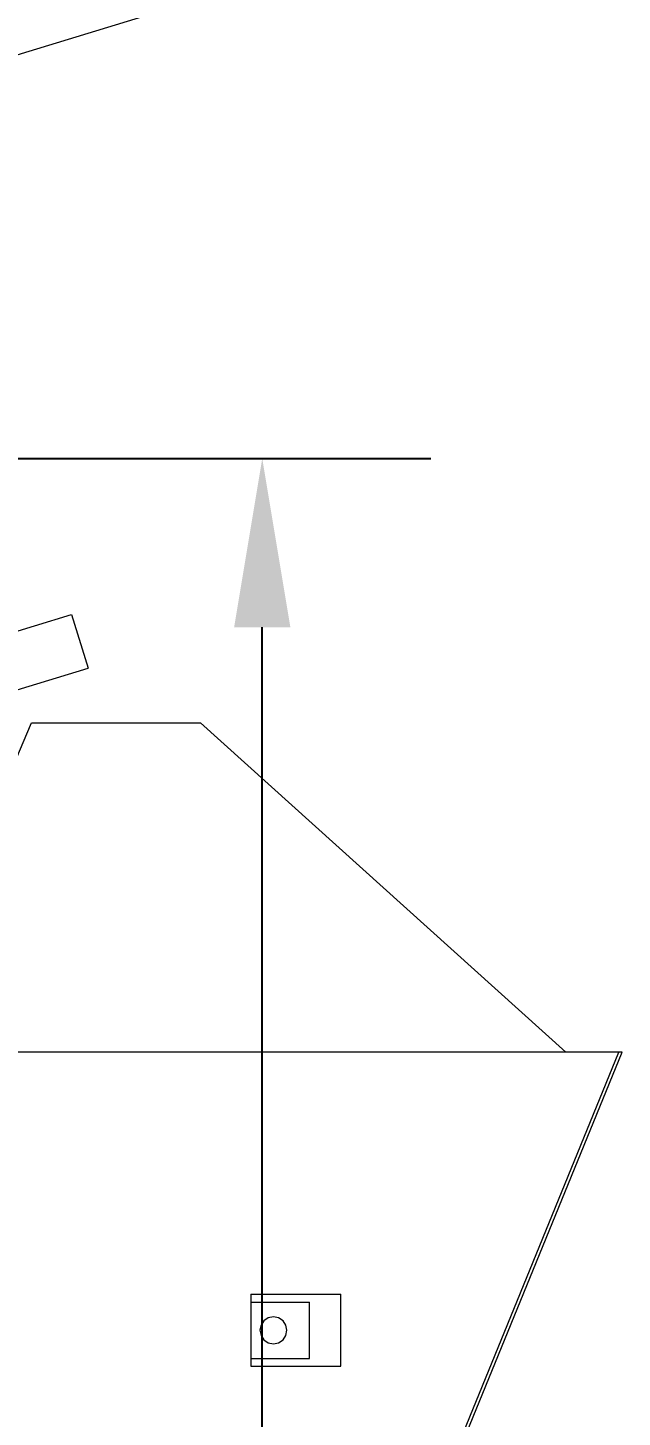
# Model space of a CAD drawing. Header units: millimetres. Extents: x -1970 to 34302, y -65268 to 6837.
# Drawn here: x 25550 to 26078, y 2343 to 3578 of the extents above; entities that cross this region are included whole.
import ezdxf

# ---------------------------------------------------------------- set-up
doc = ezdxf.new("R2010")
doc.units = ezdxf.units.MM
for name, color, linetype, lineweight in [('COTAS_P', 1, 'Continuous', 0), ('lateral_briquetadora', 7, 'Continuous', 0), ('lateral_C02', 7, 'Continuous', 0), ('lateral_C02-briq', 7, 'Continuous', 0)]:
    doc.layers.add(name, color=color, linetype=linetype, lineweight=lineweight)
doc.dimstyles.new('R19_100', dxfattribs={"dimtxt": 250, "dimasz": 150, "dimexe": 150, "dimexo": 80, "dimgap": 100, "dimtad": 1, "dimtih": 1, "dimtoh": 1, "dimdsep": 46, "dimcen": 0.09, "dimadec": 0, "dimazin": 0, "dimtfac": 1, "dimtdec": 4, "dimtofl": 0, "dimtmove": 0, "dimatfit": 3, "dimfxl": 1, "dimtolj": 1, "dimtzin": 0, "dimarcsym": 0})

# ---------------------------------------------------------------- blocks, each defined once
blk = doc.blocks.new('*D5')
at = {"layer": 'COTAS_P', "color": 0, "lineweight": -2, "transparency": 16777216}
for p, q in [((25438.2, 3195.1), (25908.2, 3195.1)), ((25758.2, 150), (25758.2, 3045.1)), ((25438.2, 0), (25908.2, 0))]:
    blk.add_line(p, q, dxfattribs=at)
at = {"layer": 'COTAS_P', "color": 0, "transparency": 16777216}
for points in [[(25733.2, 3045.1), (25783.2, 3045.1), (25758.2, 3195.1)], [(25733.2, 150), (25783.2, 150), (25758.2, 0)]]:
    blk.add_solid(points, dxfattribs=at)
at = {"layer": 'Defpoints', "color": 0, "transparency": 16777216}
for p in [(25358.2, 3195.1), (25758.2, 3195.1), (25358.2, 0)]:
    blk.add_point(p, dxfattribs=at)

msp = doc.modelspace()

# ---------------------------------------------------------------- linework, layer by layer
at = {"layer": 'lateral_briquetadora'}
for p, q in [((26078.187, 2667.25), (25378.187, 2667.25)), ((25925.187, 2300), (26075.187, 2667.25)), ((25928.187, 2300), (26078.187, 2667.25)), ((26078.187, 2667.25), (26075.187, 2667.25)), ((25748.187, 2452), (25828.187, 2452)), ((25748.187, 2452), (25748.187, 2388)), ((25828.187, 2388), (25828.187, 2452)), ((25748.187, 2445), (25800.187, 2445)), ((25748.187, 2445), (25748.187, 2395)), ((25800.187, 2395), (25800.187, 2445)), ((25757.1, 2424.592), (25756.187, 2420)), ((25759.701, 2428.485), (25757.1, 2424.592)), ((25763.594, 2431.087), (25759.701, 2428.485)), ((25768.187, 2432), (25763.594, 2431.087)), ((25772.779, 2431.087), (25768.187, 2432)), ((25776.672, 2428.485), (25772.779, 2431.087)), ((25779.273, 2424.592), (25776.672, 2428.485)), ((25780.187, 2420), (25779.273, 2424.592)), ((25756.187, 2420), (25757.1, 2415.408)), ((25757.1, 2415.408), (25759.701, 2411.515)), ((25759.701, 2411.515), (25763.594, 2408.913)), ((25772.779, 2408.913), (25776.672, 2411.515)), ((25776.672, 2411.515), (25779.273, 2415.408)), ((25779.273, 2415.408), (25780.187, 2420)), ((25763.594, 2408.913), (25768.187, 2408)), ((25768.187, 2408), (25772.779, 2408.913)), ((25748.187, 2395), (25800.187, 2395)), ((25748.187, 2388), (25828.187, 2388))]:
    msp.add_line(p, q, dxfattribs=at)
at = {"layer": 'lateral_C02'}
for p, q in [((25120.416, 3425.636), (25655.964, 3589.305)), ((25077.14, 2900.039), (25588.78, 3056.401)), ((25588.78, 3056.401), (25603.394, 3008.584)), ((25091.753, 2852.222), (25603.394, 3008.584))]:
    msp.add_line(p, q, dxfattribs=at)
at = {"layer": 'lateral_C02-briq'}
for p, q in [((25428.187, 2667.25), (25553.187, 2960.061)), ((25553.187, 2960.061), (25703.187, 2960.061)), ((25703.187, 2960.061), (26028.187, 2667.25)), ((26028.187, 2667.25), (25428.187, 2667.25))]:
    msp.add_line(p, q, dxfattribs=at)

# ---------------------------------------------------------------- dimensions: what is measured, and where the dimension line sits
at = {"layer": 'COTAS_P'}
dim = msp.add_aligned_dim(p1=(25358.187, 0), p2=(25358.187, 3195.061), distance=-400, text='<> P', dimstyle='R19_100', dxfattribs=at)
dim.commit()
dim.dimension.update_dxf_attribs({"geometry": '*D5', "text_midpoint": (25758.187, 1597.53)})

doc.saveas('drawing.dxf')
